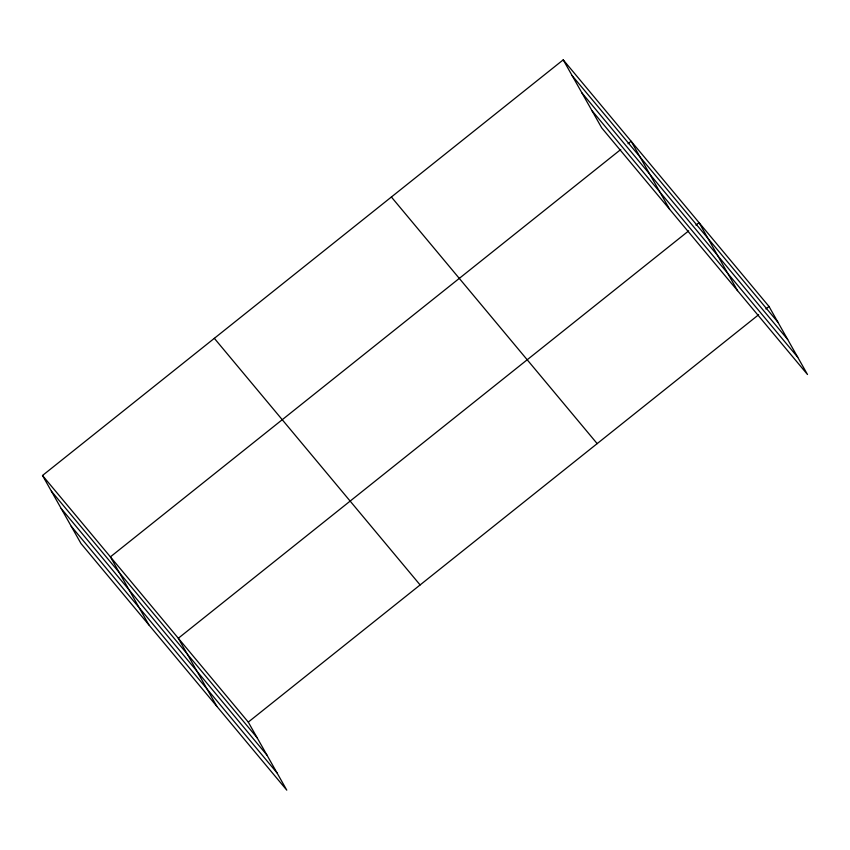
<?xml version="1.0" encoding="UTF-8"?>
<svg xmlns="http://www.w3.org/2000/svg" width="850" height="850" viewBox="0 0 850 850"><rect width="100%" height="100%" fill="white"/><g stroke="black" fill="none" stroke-linecap="round" stroke-linejoin="round"><path stroke-width="1.27" d="M42.5 475.49L248.274 722.096L286.779 790.149L80.994 543.533L42.5 475.49L563.221 59.851L769.006 306.467L807.5 374.51L601.726 127.904L563.221 59.851M620.776 149.494L110.404 556.867L148.909 624.92M628.023 143.714L631.125 141.238L669.63 209.281M688.681 230.881L178.309 638.254L216.814 706.297M695.927 225.101L699.04 222.615L737.534 290.668M248.274 722.096L758.646 314.734M765.893 308.943L769.006 306.467M572.135 75.608L777.909 322.214M581.899 92.863L787.674 339.479M591.961 110.638L797.736 357.255M391.382 197.009L597.168 443.626M214.338 338.332L420.112 584.938M51.414 491.236L257.189 737.853M61.179 508.491L266.953 755.108M71.23 526.278L277.015 772.884"/></g></svg>
